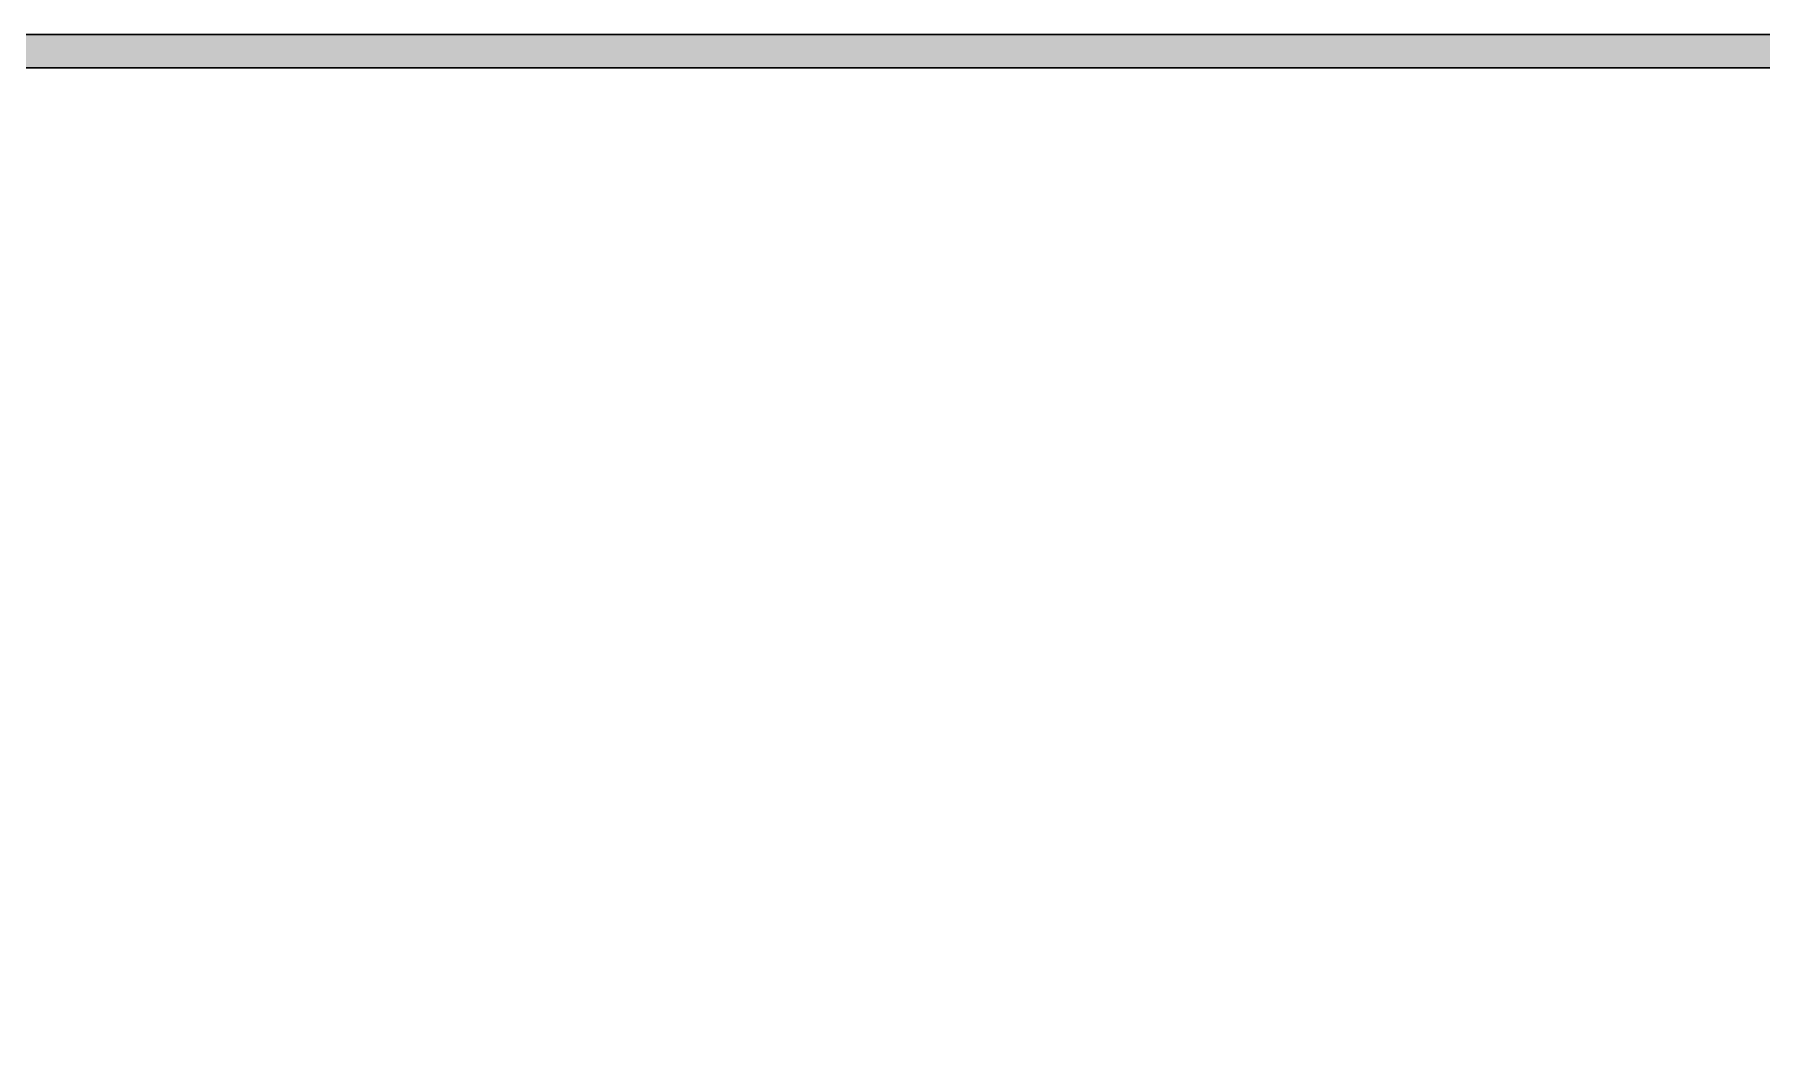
# Model space of a CAD drawing. Header units: inches. Extents: x -20.7 to 76.3, y -55.2 to 19.1.
# Drawn here: x -15.44 to -8.98, y -24.89 to -21.09 of the extents above; entities that cross this region are included whole.
import ezdxf

# ---------------------------------------------------------------- set-up
doc = ezdxf.new("R2010")
doc.units = ezdxf.units.IN
doc.header["$MEASUREMENT"] = 0
doc.layers.add('G-ANNO-TTLB', color=7, linetype='Continuous', lineweight=0)

msp = doc.modelspace()

# ---------------------------------------------------------------- hatches: boundary and pattern name
at = {"layer": 'G-ANNO-TTLB', "true_color": 0xff00ff, "transparency": 33554687}
h = msp.add_hatch(color=6, dxfattribs=at)
edge = h.paths.add_edge_path()
edge.add_spline(control_points=[(20.0382, -55.2136), (20.0382, -55.2136), (-20.6495, -55.2136), (-20.6495, -55.2136), (-20.6495, -55.2136), (-20.6495, -21.0886), (-20.6495, -21.0886), (-20.6495, -21.0886), (20.0382, -21.0886), (20.0382, -21.0886), (20.0382, -21.0886), (20.0382, -55.2136), (20.0382, -55.2136)], knot_values=[0, 0, 0, 0, 1, 1, 1, 2, 2, 2, 3, 3, 3, 4, 4, 4, 4], degree=3, periodic=0)
edge = h.paths.add_edge_path()
edge.add_spline(control_points=[(-20.5245, -21.2136), (-20.5245, -21.2136), (-20.5245, -55.0886), (-20.5245, -55.0886), (-20.5245, -55.0886), (19.9132, -55.0886), (19.9132, -55.0886), (19.9132, -55.0886), (19.9132, -21.2136), (19.9132, -21.2136), (19.9132, -21.2136), (-20.5245, -21.2136), (-20.5245, -21.2136)], knot_values=[0, 0, 0, 0, 1, 1, 1, 2, 2, 2, 3, 3, 3, 4, 4, 4, 4], degree=3, periodic=0)
edge.add_line((-20.5245, -21.2136), (-20.5245, -21.2136))

# ---------------------------------------------------------------- linework, layer by layer
at = {"layer": 'G-ANNO-TTLB', "color": 6, "lineweight": 30, "true_color": 0xff00ff}
for p, q in [((20.0382, -21.0886), (-20.6495, -21.0886)), ((19.9132, -21.2136), (-20.5245, -21.2136)), ((-20.5245, -21.2136), (19.9132, -21.2136))]:
    msp.add_line(p, q, dxfattribs=at)
at = {"layer": 'G-ANNO-TTLB'}
for points in [[(20.0382, -55.2136), (20.0382, -55.2136), (-20.6495, -55.2136), (-20.6495, -55.2136), (-20.6495, -55.2136), (-20.6495, -21.0886), (-20.6495, -21.0886), (-20.6495, -21.0886), (20.0382, -21.0886), (20.0382, -21.0886), (20.0382, -21.0886), (20.0382, -55.2136), (20.0382, -55.2136)], [(-20.5245, -21.2136), (-20.5245, -21.2136), (-20.5245, -55.0886), (-20.5245, -55.0886), (-20.5245, -55.0886), (19.9132, -55.0886), (19.9132, -55.0886), (19.9132, -55.0886), (19.9132, -21.2136), (19.9132, -21.2136), (19.9132, -21.2136), (-20.5245, -21.2136), (-20.5245, -21.2136)]]:
    msp.add_open_spline(points, degree=3, knots=[0, 0, 0, 0, 1, 1, 1, 2, 2, 2, 3, 3, 3, 4, 4, 4, 4], dxfattribs=at)

doc.saveas('drawing.dxf')
